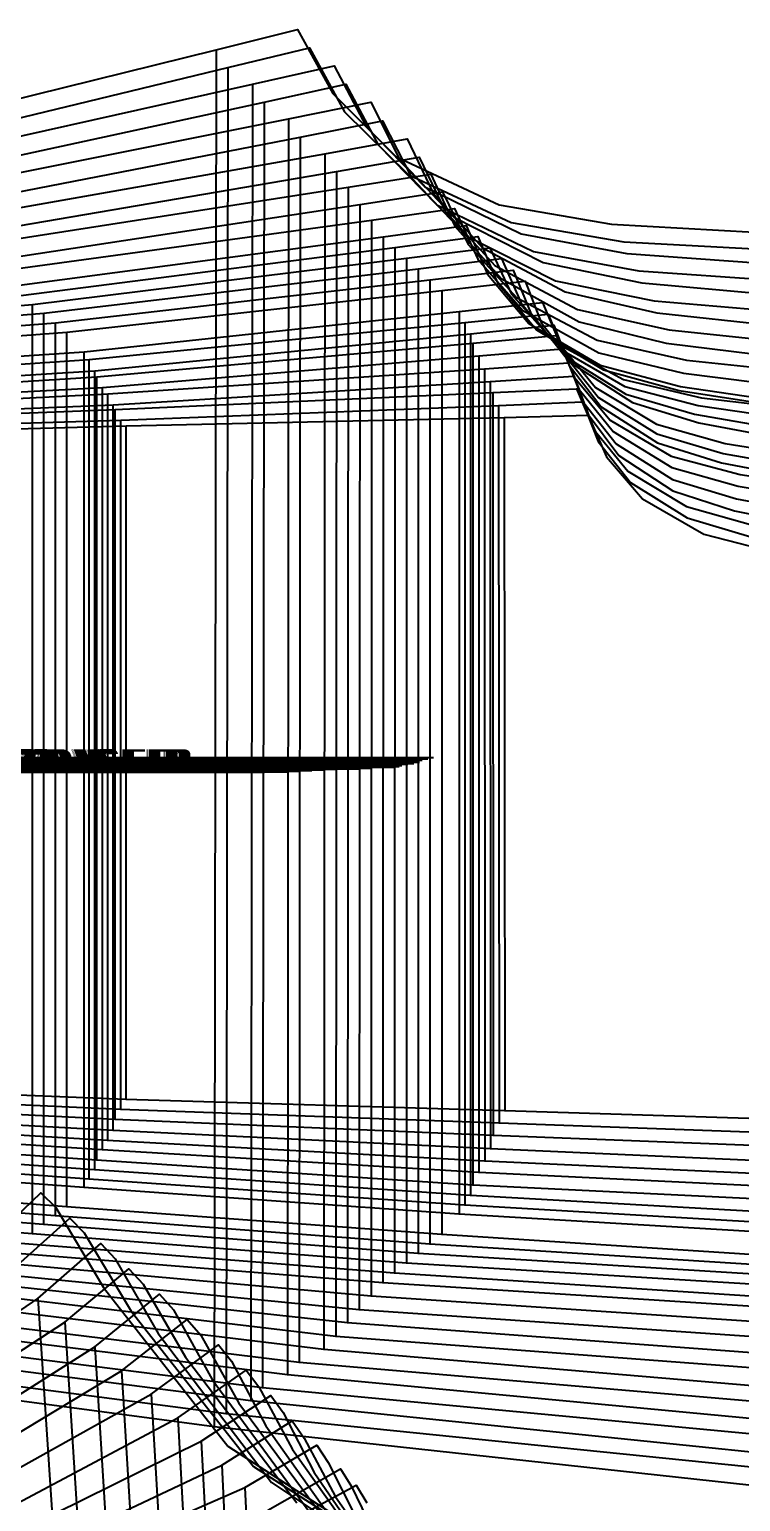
# Model space of a CAD drawing. Extents: x -103 to 6, y 0 to 147.
# Drawn here: x -75.07 to -66.55, y 129.46 to 147.09 of the extents above; entities that cross this region are included whole.
import ezdxf

# ---------------------------------------------------------------- set-up
doc = ezdxf.new("R2010")
doc.units = 0

# ---------------------------------------------------------------- blocks, each defined once
blk = doc.blocks.new('LDM000222D-VS-F-FR_22')
at = {"layer": '1'}
for points in [[(-82.4192, 142.1103), (-73.9113, 142.34), (-69.3831, 142.4428), (-68.38, 142.4675), (-68.38, 142.4675), (-68.1589, 141.9711), (-67.7292, 141.4656), (-66.9949, 141.0436), (-66.1728, 140.8312)], [(-64.8078, 133.9961), (-69.3777, 134.1404), (-69.3777, 134.1404), (-73.9156, 134.2783), (-82.4192, 134.622)]]:
    blk.add_lwpolyline(points, dxfattribs=at)
at = {"layer": '5'}
blk.add_line((-98.312, 138.3711), (-70.2292, 138.3711), dxfattribs=at)
at = {"layer": '7'}
blk.add_line((-98.312, 138.3711), (-70.2292, 138.3711), dxfattribs=at)
at = {"layer": '8'}
for p, q in [((-69.3831, 142.4428), (-69.3777, 134.1409)), ((-73.9113, 134.2781), (-73.9113, 142.34))]:
    blk.add_line(p, q, dxfattribs=at)
at = {"layer": '1'}
blk.add_text('Piece Name: LDM000222D-VS-F-FR', height=0.25, dxfattribs=at).set_placement((-78.7545, 138.2189))
blk = doc.blocks.new('LDM000222D-VS-F-FR_23')
at = {"layer": '1'}
for points in [[(-82.4812, 142.1586), (-73.9744, 142.4083), (-69.4512, 142.5864), (-68.4486, 142.6278), (-68.4486, 142.6278), (-68.2579, 142.1533), (-67.8711, 141.6629), (-67.1952, 141.2405), (-66.4293, 141.0123)], [(-65.1259, 133.8364), (-69.4463, 133.9937), (-69.4463, 133.9937), (-73.9786, 134.1586), (-82.4812, 134.5443)]]:
    blk.add_lwpolyline(points, dxfattribs=at)
at = {"layer": '5'}
blk.add_line((-98.3806, 138.3564), (-70.2978, 138.3564), dxfattribs=at)
at = {"layer": '7'}
blk.add_line((-98.3806, 138.3564), (-70.2978, 138.3564), dxfattribs=at)
at = {"layer": '8'}
for p, q in [((-69.4512, 142.5864), (-69.4463, 133.9942)), ((-73.9744, 134.1584), (-73.9744, 142.4083))]:
    blk.add_line(p, q, dxfattribs=at)
at = {"layer": '1'}
blk.add_text('Piece Name: LDM000222D-VS-F-FR', height=0.25, dxfattribs=at).set_placement((-78.7545, 138.2189))
blk = doc.blocks.new('LDM000222D-VS-F-FR_24')
at = {"layer": '1'}
for points in [[(-82.5432, 142.2043), (-74.0407, 142.536), (-69.5195, 142.7386), (-68.5171, 142.7855), (-68.5171, 142.7855), (-68.3121, 142.299), (-67.9049, 141.7994), (-67.2, 141.3748), (-66.4058, 141.1523)], [(-65.0686, 133.6741), (-69.5148, 133.8444), (-69.5148, 133.8444), (-74.045, 134.0363), (-82.5432, 134.464)]]:
    blk.add_lwpolyline(points, dxfattribs=at)
at = {"layer": '5'}
blk.add_line((-98.4491, 138.3391), (-70.3663, 138.3391), dxfattribs=at)
at = {"layer": '7'}
blk.add_line((-98.4491, 138.3391), (-70.3663, 138.3391), dxfattribs=at)
at = {"layer": '8'}
for p, q in [((-69.5195, 142.7386), (-69.5148, 133.8449)), ((-74.0407, 134.0361), (-74.0407, 142.536))]:
    blk.add_line(p, q, dxfattribs=at)
at = {"layer": '1'}
blk.add_text('Piece Name: LDM000222D-VS-F-FR', height=0.25, dxfattribs=at).set_placement((-78.7545, 138.2189))
blk = doc.blocks.new('LDM000222D-VS-F-FR_25')
at = {"layer": '1'}
for points in [[(-82.5664, 142.2424), (-74.0655, 142.5941), (-69.5508, 142.872), (-68.5493, 142.9356), (-68.5493, 142.9356), (-68.3749, 142.4714), (-68.0111, 141.9877), (-67.3651, 141.5633), (-66.6279, 141.3252), (-65.6771, 141.1333)], [(-65.4254, 133.5042), (-69.547, 133.6875), (-69.547, 133.6875), (-74.0698, 133.9064), (-82.5664, 134.3761)]]:
    blk.add_lwpolyline(points, dxfattribs=at)
at = {"layer": '5'}
blk.add_line((-98.4814, 138.3142), (-70.3985, 138.3142), dxfattribs=at)
at = {"layer": '7'}
blk.add_line((-98.4814, 138.3142), (-70.3985, 138.3142), dxfattribs=at)
at = {"layer": '8'}
for p, q in [((-69.5508, 142.872), (-69.547, 133.688)), ((-74.0655, 133.9062), (-74.0655, 142.5941))]:
    blk.add_line(p, q, dxfattribs=at)
at = {"layer": '1'}
blk.add_text('Piece Name: LDM000222D-VS-F-FR', height=0.25, dxfattribs=at).set_placement((-78.7544, 138.2189))
blk = doc.blocks.new('LDM000222D-VS-F-FR_26')
at = {"layer": '1'}
for points in [[(-82.6277, 142.2894), (-74.1322, 142.7231), (-69.6199, 143.0255), (-68.6188, 143.0946), (-68.6188, 143.0946), (-68.4301, 142.6183), (-68.0453, 142.1252), (-67.3703, 141.6987), (-66.6044, 141.4663), (-65.6186, 141.2855)], [(-65.3689, 133.3432), (-69.6165, 133.5395), (-69.6165, 133.5395), (-74.1365, 133.7854), (-82.6277, 134.2971)]]:
    blk.add_lwpolyline(points, dxfattribs=at)
at = {"layer": '5'}
blk.add_line((-98.5508, 138.2982), (-70.468, 138.2982), dxfattribs=at)
at = {"layer": '7'}
blk.add_line((-98.5508, 138.2982), (-70.468, 138.2982), dxfattribs=at)
at = {"layer": '8'}
for p, q in [((-69.6199, 143.0255), (-69.6165, 133.54)), ((-74.1322, 133.7852), (-74.1322, 142.7231))]:
    blk.add_line(p, q, dxfattribs=at)
at = {"layer": '1'}
blk.add_text('Piece Name: LDM000222D-VS-F-FR', height=0.25, dxfattribs=at).set_placement((-78.7545, 138.2189))
blk = doc.blocks.new('LDM000222D-VS-F-FR_27')
at = {"layer": '1'}
for points in [[(-82.6874, 142.3467), (-74.1936, 142.8004), (-69.6896, 143.1781), (-68.6899, 143.2639), (-68.6899, 143.2639), (-68.4867, 142.7754), (-68.0808, 142.273), (-67.3766, 141.8443), (-66.5816, 141.6176), (-65.5607, 141.448)], [(-65.3141, 133.1925), (-69.6875, 133.4019), (-69.6875, 133.4019), (-74.198, 133.6747), (-82.6874, 134.2284)]]:
    blk.add_lwpolyline(points, dxfattribs=at)
at = {"layer": '5'}
blk.add_line((-98.6219, 138.2925), (-70.539, 138.2925), dxfattribs=at)
at = {"layer": '7'}
blk.add_line((-98.6219, 138.2925), (-70.539, 138.2925), dxfattribs=at)
at = {"layer": '8'}
for p, q in [((-69.6896, 143.1781), (-69.6875, 133.4024)), ((-74.1936, 133.6745), (-74.1936, 142.8004))]:
    blk.add_line(p, q, dxfattribs=at)
at = {"layer": '1'}
blk.add_text('Piece Name: LDM000222D-VS-F-FR', height=0.25, dxfattribs=at).set_placement((-78.7544, 138.2189))
blk = doc.blocks.new('LDM000222D-VS-F-FR_28')
at = {"layer": '1'}
for points in [[(-82.7479, 142.3925), (-74.2606, 142.9282), (-69.7595, 143.3305), (-68.7603, 143.4217), (-68.7603, 143.4217), (-68.5432, 142.9212), (-68.1166, 142.4096), (-67.3836, 141.9787), (-66.5603, 141.7575), (-65.5047, 141.5989)], [(-65.2585, 133.0303), (-69.758, 133.2527), (-69.758, 133.2527), (-74.2649, 133.5525), (-82.7479, 134.1482)]]:
    blk.add_lwpolyline(points, dxfattribs=at)
at = {"layer": '5'}
blk.add_line((-98.6923, 138.2753), (-70.6095, 138.2753), dxfattribs=at)
at = {"layer": '7'}
blk.add_line((-98.6923, 138.2753), (-70.6095, 138.2753), dxfattribs=at)
at = {"layer": '8'}
for p, q in [((-69.7595, 143.3305), (-69.758, 133.2532)), ((-74.2606, 133.5523), (-74.2606, 142.9282))]:
    blk.add_line(p, q, dxfattribs=at)
at = {"layer": '1'}
blk.add_text('Piece Name: LDM000222D-VS-F-FR', height=0.25, dxfattribs=at).set_placement((-78.7545, 138.2189))
blk = doc.blocks.new('LDM000222D-VS-F-FR_29')
at = {"layer": '1'}
for points in [[(-82.7728, 142.4734), (-74.2848, 142.9981), (-69.7895, 143.4446), (-68.7912, 143.5456), (-68.7912, 143.5456), (-68.6054, 143.0671), (-68.2231, 142.5704), (-67.5499, 142.1384), (-66.7839, 141.9002), (-65.7975, 141.7123)], [(-65.6148, 132.8922), (-69.7889, 133.1282), (-69.7889, 133.1282), (-74.2892, 133.4344), (-82.7728, 134.0411)]]:
    blk.add_lwpolyline(points, dxfattribs=at)
at = {"layer": '5'}
blk.add_line((-98.7232, 138.2622), (-70.6404, 138.2622), dxfattribs=at)
at = {"layer": '7'}
blk.add_line((-98.7232, 138.2622), (-70.6404, 138.2622), dxfattribs=at)
at = {"layer": '8'}
for p, q in [((-69.7895, 143.4446), (-69.7889, 133.1287)), ((-74.2848, 133.4342), (-74.2848, 142.9981))]:
    blk.add_line(p, q, dxfattribs=at)
at = {"layer": '1'}
blk.add_text('Piece Name: LDM000222D-VS-F-FR', height=0.25, dxfattribs=at).set_placement((-78.7545, 138.2189))
blk = doc.blocks.new('LDM000222D-VS-F-FR_30')
at = {"layer": '1'}
for points in [[(-82.8367, 142.5614), (-74.353, 143.1371), (-69.8567, 143.577), (-68.8583, 143.6766), (-68.8583, 143.6766), (-68.6591, 143.1857), (-68.257, 142.679), (-67.5552, 142.2437), (-66.7612, 142.0099), (-65.7402, 141.8313)], [(-65.5569, 132.7612), (-69.856, 133.0106), (-69.856, 133.0106), (-74.3573, 133.3234), (-82.8367, 133.9411)]]:
    blk.add_lwpolyline(points, dxfattribs=at)
at = {"layer": '5'}
blk.add_line((-98.7903, 138.2562), (-70.7075, 138.2562), dxfattribs=at)
at = {"layer": '7'}
blk.add_line((-98.7903, 138.2562), (-70.7075, 138.2562), dxfattribs=at)
at = {"layer": '8'}
for p, q in [((-69.8567, 143.577), (-69.856, 133.0111)), ((-74.353, 133.3232), (-74.353, 143.1371))]:
    blk.add_line(p, q, dxfattribs=at)
at = {"layer": '1'}
blk.add_text('Piece Name: LDM000222D-VS-F-FR', height=0.25, dxfattribs=at).set_placement((-78.7545, 138.2189))
blk = doc.blocks.new('LDM000222D-VS-F-FR_31')
at = {"layer": '1'}
for points in [[(-82.8989, 142.6608), (-74.4145, 143.2255), (-69.9244, 143.7096), (-68.9269, 143.819), (-68.9269, 143.819), (-68.7142, 143.3156), (-68.2919, 142.7989), (-67.5617, 142.3602), (-66.7392, 142.1308), (-65.6834, 141.9617)], [(-65.5005, 132.6416), (-69.9246, 132.9046), (-69.9246, 132.9046), (-74.4188, 133.2238), (-82.8989, 133.8525)]]:
    blk.add_lwpolyline(points, dxfattribs=at)
at = {"layer": '5'}
blk.add_line((-98.8589, 138.2616), (-70.7761, 138.2616), dxfattribs=at)
at = {"layer": '7'}
blk.add_line((-98.8589, 138.2616), (-70.7761, 138.2616), dxfattribs=at)
at = {"layer": '8'}
for p, q in [((-69.9244, 143.7096), (-69.9246, 132.9051)), ((-74.4145, 133.2236), (-74.4145, 143.2255))]:
    blk.add_line(p, q, dxfattribs=at)
at = {"layer": '1'}
blk.add_text('Piece Name: LDM000222D-VS-F-FR', height=0.25, dxfattribs=at).set_placement((-78.7545, 138.2189))
blk = doc.blocks.new('LDM000222D-VS-F-FR_33')
at = {"layer": '1'}
for points in [[(-83.0985, 142.8286), (-74.6207, 143.4643), (-70.1323, 143.9607), (-69.1352, 144.0728), (-69.1352, 144.0728), (-68.9413, 143.5784), (-68.5444, 143.0658), (-67.8462, 142.6211), (-67.0532, 142.3772), (-66.032, 142.1861)], [(-65.6451, 132.3714), (-70.1328, 132.6613), (-70.1328, 132.6613), (-74.625, 132.9936), (-83.0985, 133.6443)]]:
    blk.add_lwpolyline(points, dxfattribs=at)
at = {"layer": '5'}
blk.add_line((-99.0672, 138.2414), (-70.9844, 138.2414), dxfattribs=at)
at = {"layer": '7'}
blk.add_line((-99.0672, 138.2414), (-70.9844, 138.2414), dxfattribs=at)
at = {"layer": '8'}
for p, q in [((-70.1323, 143.9607), (-70.1328, 132.6618)), ((-74.6207, 132.9934), (-74.6207, 143.4643))]:
    blk.add_line(p, q, dxfattribs=at)
at = {"layer": '1'}
blk.add_text('Piece Name: LDM000222D-VS-F-FR', height=0.25, dxfattribs=at).set_placement((-78.7508, 138.2189))
blk = doc.blocks.new('LDM000222D-VS-F-FR_34')
at = {"layer": '1'}
for points in [[(-83.2342, 142.9169), (-74.7584, 143.5726), (-70.2728, 144.0878), (-69.2762, 144.2041), (-69.2762, 144.2041), (-69.0698, 143.6963), (-68.6536, 143.1724), (-67.9275, 142.7224), (-67.1058, 142.4809), (-66.0496, 142.2967)], [(-65.4721, 132.2407), (-70.2739, 132.5442), (-70.2739, 132.5442), (-74.7627, 132.8829), (-83.2342, 133.5446)]]:
    blk.add_lwpolyline(points, dxfattribs=at)
at = {"layer": '5'}
blk.add_line((-99.2082, 138.2357), (-71.1254, 138.2357), dxfattribs=at)
at = {"layer": '7'}
blk.add_line((-99.2082, 138.2357), (-71.1254, 138.2357), dxfattribs=at)
at = {"layer": '8'}
for p, q in [((-70.2728, 144.0878), (-70.2739, 132.5447)), ((-74.7584, 132.8827), (-74.7584, 143.5726))]:
    blk.add_line(p, q, dxfattribs=at)
at = {"layer": '1'}
blk.add_text('Piece Name: LDM000222D-VS-F-FR', height=0.25, dxfattribs=at).set_placement((-78.7472, 138.2189))
blk = doc.blocks.new('LDM000222D-VS-F-FR_35')
at = {"layer": '1'}
for points in [[(-83.3697, 143.0124), (-74.8959, 143.6881), (-70.4134, 144.2221), (-69.4172, 144.3426), (-69.4172, 144.3426), (-69.1827, 143.8107), (-68.7252, 143.2681), (-67.9416, 142.8134), (-67.063, 142.5828), (-65.9375, 142.4201)], [(-65.2991, 132.1172), (-70.4148, 132.4342), (-70.4148, 132.4342), (-74.9002, 132.7794), (-83.3697, 133.4521)]]:
    blk.add_lwpolyline(points, dxfattribs=at)
at = {"layer": '5'}
blk.add_line((-99.3492, 138.2372), (-71.2663, 138.2372), dxfattribs=at)
at = {"layer": '7'}
blk.add_line((-99.3492, 138.2372), (-71.2663, 138.2372), dxfattribs=at)
at = {"layer": '8'}
for p, q in [((-70.4134, 144.2221), (-70.4148, 132.4347)), ((-74.8959, 132.7792), (-74.8959, 143.6881))]:
    blk.add_line(p, q, dxfattribs=at)
at = {"layer": '1'}
blk.add_text('Piece Name: LDM000222D-VS-F-FR', height=0.25, dxfattribs=at).set_placement((-78.7432, 138.2189))
blk = doc.blocks.new('LDM000222D-VS-F-FR_36')
at = {"layer": '1'}
for points in [[(-83.5051, 143.0999), (-75.0335, 143.7956), (-70.5539, 144.3484), (-69.5582, 144.4731), (-69.5582, 144.4731), (-69.2961, 143.9172), (-68.7979, 143.3561), (-67.9573, 142.8967), (-67.0225, 142.6766), (-65.8284, 142.5351)], [(-65.1261, 131.9857), (-70.5559, 132.3163), (-70.5559, 132.3163), (-75.0377, 132.6679), (-83.5051, 133.3516)]]:
    blk.add_lwpolyline(points, dxfattribs=at)
at = {"layer": '5'}
blk.add_line((-99.4902, 138.2307), (-71.4074, 138.2307), dxfattribs=at)
at = {"layer": '7'}
blk.add_line((-99.4902, 138.2307), (-71.4074, 138.2307), dxfattribs=at)
at = {"layer": '8'}
for p, q in [((-70.5539, 144.3484), (-70.5559, 132.3168)), ((-75.0335, 132.6677), (-75.0335, 143.7956))]:
    blk.add_line(p, q, dxfattribs=at)
at = {"layer": '1'}
blk.add_text('Piece Name: LDM000222D-VS-F-FR', height=0.25, dxfattribs=at).set_placement((-78.7393, 138.2189))
blk = doc.blocks.new('LDM000222D-VS-F-FR_37')
at = {"layer": '1'}
blk.add_lwpolyline([(-75.1703, 143.9015), (-70.6943, 144.4764), (-69.6992, 144.606), (-69.6992, 144.606), (-69.4632, 144.0545), (-68.9971, 143.4895), (-68.1934, 143.0117), (-67.2894, 142.7639), (-66.1297, 142.5836), (-66.1297, 142.5836), (-58.5392, 141.9523), (-58.5392, 141.9523), (-58.5765, 139.9105), (-58.4532, 136.7577), (-58.1427, 133.8428), (-58.1427, 133.8428), (-57.8779, 132.2396), (-57.8779, 132.2396), (-64.4884, 131.8319), (-64.4884, 131.8319), (-65.3284, 131.8526), (-70.6969, 132.2), (-70.6969, 132.2), (-75.1746, 132.5548)], dxfattribs=at)
at = {"layer": '5'}
blk.add_line((-99.6312, 138.2226), (-71.5484, 138.2226), dxfattribs=at)
at = {"layer": '7'}
blk.add_line((-99.6312, 138.2226), (-71.5484, 138.2226), dxfattribs=at)
at = {"layer": '8'}
blk.add_line((-70.6943, 144.4764), (-70.6969, 132.2005), dxfattribs=at)
at = {"layer": '1'}
blk.add_text('Piece Name: LDM000222D-VS-F-FR', height=0.25, dxfattribs=at).set_placement((-78.735, 138.2189))
blk = doc.blocks.new('LDM000222D-VS-F-FR_38')
at = {"layer": '1'}
blk.add_lwpolyline([(-75.3069, 144.008), (-70.8346, 144.605), (-69.8402, 144.7395), (-69.8402, 144.7395), (-69.5857, 144.1583), (-69.0876, 143.565), (-68.2333, 143.0669), (-67.2751, 142.813), (-66.0471, 142.6327), (-66.0471, 142.6327), (-58.4536, 142.0669), (-58.4536, 142.0669), (-58.4827, 139.9624), (-58.3413, 136.7137), (-58.008, 133.7109), (-58.008, 133.7109), (-57.7368, 132.1088), (-57.7368, 132.1088), (-64.3471, 131.6984), (-64.3471, 131.6984), (-65.1553, 131.7201), (-70.8378, 132.0844), (-70.8378, 132.0844), (-75.3112, 132.4423)], dxfattribs=at)
at = {"layer": '5'}
blk.add_line((-99.7722, 138.2151), (-71.6893, 138.2151), dxfattribs=at)
at = {"layer": '7'}
blk.add_line((-99.7722, 138.2151), (-71.6893, 138.2151), dxfattribs=at)
at = {"layer": '8'}
blk.add_line((-70.8346, 144.605), (-70.8378, 132.0849), dxfattribs=at)
at = {"layer": '1'}
blk.add_text('Piece Name: LDM000222D-VS-F-FR', height=0.25, dxfattribs=at).set_placement((-78.7304, 138.2189))
blk = doc.blocks.new('LDM000222D-VS-F-FR_40')
at = {"layer": '1'}
blk.add_lwpolyline([(-75.4449, 144.1916), (-70.9751, 144.8042), (-69.9812, 144.9421), (-69.9812, 144.9421), (-69.7004, 144.336), (-69.163, 143.7225), (-68.2528, 143.217), (-67.2385, 142.9709), (-65.9418, 142.8083), (-65.9418, 142.8083), (-58.3453, 142.3125), (-58.3453, 142.3125), (-58.3776, 140.1136), (-58.2326, 136.7191), (-57.8871, 133.5813), (-57.8871, 133.5813), (-57.5959, 131.8558), (-57.5959, 131.8558), (-64.5841, 131.4958), (-64.5841, 131.4958), (-64.9859, 131.5247), (-70.9789, 131.9213), (-70.9789, 131.9213), (-75.4491, 132.3209)], dxfattribs=at)
at = {"layer": '5'}
blk.add_line((-99.9132, 138.2077), (-71.8304, 138.2077), dxfattribs=at)
at = {"layer": '7'}
blk.add_line((-99.9132, 138.2077), (-71.8304, 138.2077), dxfattribs=at)
at = {"layer": '8'}
blk.add_line((-70.9751, 144.8042), (-70.9789, 131.9218), dxfattribs=at)
at = {"layer": '1'}
blk.add_text('Piece Name: LDM000222D-VS-F-FR', height=0.25, dxfattribs=at).set_placement((-78.7221, 138.2189))
blk = doc.blocks.new('LDM000222D-VS-F-FR_42')
at = {"layer": '1'}
blk.add_lwpolyline([(-75.5718, 144.3129), (-71.1139, 144.9917), (-70.1222, 145.1444), (-70.1222, 145.1444), (-69.8152, 144.5133), (-69.2384, 143.8795), (-68.2721, 143.3666), (-67.2016, 143.1284), (-65.8362, 142.9834), (-65.8362, 142.9834), (-58.2366, 142.5588), (-58.2366, 142.5588), (-58.269, 140.2343), (-58.1131, 136.6459), (-57.7454, 133.3291), (-57.7454, 133.3291), (-57.4548, 131.6035), (-57.4548, 131.6035), (-64.4458, 131.2934), (-64.4458, 131.2934), (-64.8156, 131.329), (-71.1199, 131.7582), (-71.1199, 131.7582), (-75.5761, 132.1992)], dxfattribs=at)
at = {"layer": '5'}
blk.add_line((-100.0542, 138.2), (-71.9714, 138.2), dxfattribs=at)
at = {"layer": '7'}
blk.add_line((-100.0542, 138.2), (-71.9714, 138.2), dxfattribs=at)
at = {"layer": '8'}
blk.add_line((-71.1139, 144.9917), (-71.1199, 131.7587), dxfattribs=at)
at = {"layer": '1'}
blk.add_text('Piece Name: LDM000222D-VS-F-FR', height=0.25, dxfattribs=at).set_placement((-78.7113, 138.2189))
blk = doc.blocks.new('LDM000222D-VS-F-FR_44')
at = {"layer": '1'}
blk.add_lwpolyline([(-75.7094, 144.5048), (-71.2544, 145.1991), (-70.2633, 145.3553), (-70.2633, 145.3553), (-69.9748, 144.7331), (-69.4226, 144.1034), (-68.4879, 143.5847), (-67.4464, 143.3325), (-66.1149, 143.1661), (-66.1149, 143.1661), (-58.1367, 142.8137), (-58.1367, 142.8137), (-58.1674, 140.3635), (-57.9977, 136.5816), (-57.6051, 133.0862), (-57.6051, 133.0862), (-57.3138, 131.3607), (-57.3138, 131.3607), (-64.3076, 131.0825), (-64.3076, 131.0825), (-65.0193, 131.1419), (-71.261, 131.6035), (-71.261, 131.6035), (-75.7136, 132.0861)], dxfattribs=at)
at = {"layer": '5'}
blk.add_line((-100.1953, 138.2009), (-72.1125, 138.2009), dxfattribs=at)
at = {"layer": '7'}
blk.add_line((-100.1953, 138.2009), (-72.1125, 138.2009), dxfattribs=at)
at = {"layer": '8'}
blk.add_line((-71.2544, 145.1991), (-71.261, 131.604), dxfattribs=at)
at = {"layer": '1'}
blk.add_text('Piece Name: LDM000222D-VS-F-FR', height=0.25, dxfattribs=at).set_placement((-78.7019, 138.2189))
blk = doc.blocks.new('LDM000222D-VS-F-FR_46')
at = {"layer": '1'}
blk.add_lwpolyline([(-75.8347, 144.6267), (-71.393, 145.3872), (-70.4043, 145.5582), (-70.4043, 145.5582), (-70.0895, 144.9109), (-69.4981, 144.2609), (-68.5072, 143.7348), (-67.4094, 143.4903), (-66.0091, 143.3415), (-66.0091, 143.3415), (-58.0287, 143.0616), (-58.0287, 143.0616), (-58.0594, 140.4858), (-57.8785, 136.51), (-57.4636, 132.8357), (-57.4636, 132.8357), (-57.1727, 131.1101), (-57.1727, 131.1101), (-64.1686, 130.8796), (-64.1686, 130.8796), (-64.8472, 130.9468), (-71.402, 131.441), (-71.402, 131.441), (-75.839, 131.965)], dxfattribs=at)
at = {"layer": '5'}
blk.add_line((-100.3363, 138.1938), (-72.2535, 138.1938), dxfattribs=at)
at = {"layer": '7'}
blk.add_line((-100.3363, 138.1938), (-72.2535, 138.1938), dxfattribs=at)
at = {"layer": '8'}
blk.add_line((-71.393, 145.3872), (-71.402, 131.4415), dxfattribs=at)
at = {"layer": '1'}
blk.add_text('Piece Name: LDM000222D-VS-F-FR', height=0.25, dxfattribs=at).set_placement((-78.6899, 138.2189))
blk = doc.blocks.new('LDM000222D-VS-F-FR_48')
at = {"layer": '1'}
blk.add_lwpolyline([(-75.9699, 144.8148), (-71.5332, 145.5991), (-70.5454, 145.7753), (-70.5454, 145.7753), (-70.2329, 145.1266), (-69.6438, 144.4741), (-68.6545, 143.9441), (-67.5573, 143.6953), (-66.1571, 143.5411), (-66.1571, 143.5411), (-57.798, 143.3317), (-57.798, 143.3317), (-57.8581, 140.6613), (-57.7142, 136.5371), (-57.3243, 132.7228), (-57.3243, 132.7228), (-57.0317, 130.8708), (-57.0317, 130.8708), (-64.4034, 130.6626), (-64.4034, 130.6626), (-65.0492, 130.7339), (-71.5431, 131.2852), (-71.5431, 131.2852), (-75.9742, 131.8171)], dxfattribs=at)
at = {"layer": '5'}
blk.add_line((-100.4774, 138.2009), (-72.3946, 138.2009), dxfattribs=at)
at = {"layer": '7'}
blk.add_line((-100.4774, 138.2009), (-72.3946, 138.2009), dxfattribs=at)
at = {"layer": '8'}
blk.add_line((-71.5332, 145.5991), (-71.5431, 131.2857), dxfattribs=at)
at = {"layer": '1'}
blk.add_text('Piece Name: LDM000222D-VS-F-FR', height=0.25, dxfattribs=at).set_placement((-78.6815, 138.2189))
blk = doc.blocks.new('LDM000222D-VS-F-FR_50')
at = {"layer": '1'}
blk.add_lwpolyline([(-76.2471, 144.9395), (-71.8266, 145.798), (-70.842, 145.991), (-70.842, 145.991), (-70.4909, 145.3043), (-69.8434, 144.6205), (-68.7706, 144.0782), (-67.5893, 143.8397), (-66.086, 143.7102), (-66.086, 143.7102), (-57.7274, 143.5774), (-57.7274, 143.5774), (-57.7461, 140.7819), (-57.5272, 136.4682), (-57.056, 132.483), (-57.056, 132.483), (-56.7351, 130.6357), (-56.7351, 130.6357), (-64.1074, 130.4469), (-64.1074, 130.4469), (-64.7204, 130.5196), (-71.8397, 131.1282), (-71.8397, 131.1282), (-76.2514, 131.6678)], dxfattribs=at)
at = {"layer": '5'}
blk.add_line((-100.774, 138.2066), (-72.6912, 138.2066), dxfattribs=at)
at = {"layer": '7'}
blk.add_line((-100.774, 138.2066), (-72.6912, 138.2066), dxfattribs=at)
at = {"layer": '8'}
blk.add_line((-71.8266, 145.798), (-71.8397, 131.1287), dxfattribs=at)
at = {"layer": '1'}
blk.add_text('Piece Name: LDM000222D-VS-F-FR', height=0.25, dxfattribs=at).set_placement((-78.6704, 138.2189))
blk = doc.blocks.new('LDM000222D-VS-F-FR_52')
at = {"layer": '1'}
blk.add_lwpolyline([(-76.3816, 145.1348), (-71.9668, 146.017), (-70.9831, 146.2153), (-70.9831, 146.2153), (-70.6342, 145.5272), (-69.9888, 144.8411), (-68.9175, 144.2949), (-67.7366, 144.0525), (-66.2333, 143.9179), (-66.2333, 143.9179), (-57.4973, 143.8557), (-57.4973, 143.8557), (-57.5424, 140.9342), (-57.3531, 136.4238), (-56.8971, 132.2544), (-56.8971, 132.2544), (-56.594, 130.4041), (-56.594, 130.4041), (-63.9674, 130.2226), (-63.9674, 130.2226), (-64.9217, 130.3139), (-71.9808, 130.9796), (-71.9808, 130.9796), (-76.3859, 131.5271)], dxfattribs=at)
at = {"layer": '5'}
blk.add_line((-100.9151, 138.2209), (-72.8323, 138.2209), dxfattribs=at)
at = {"layer": '7'}
blk.add_line((-100.9151, 138.2209), (-72.8323, 138.2209), dxfattribs=at)
at = {"layer": '8'}
blk.add_line((-71.9668, 146.017), (-71.9808, 130.9801), dxfattribs=at)
at = {"layer": '1'}
blk.add_text('Piece Name: LDM000222D-VS-F-FR', height=0.25, dxfattribs=at).set_placement((-78.6613, 138.2189))
blk = doc.blocks.new('LDM000222D-VS-F-FR_54')
at = {"layer": '1'}
blk.add_lwpolyline([(-76.6559, 145.2609), (-72.2598, 146.2174), (-71.2796, 146.4324), (-71.2796, 146.4324), (-70.8925, 145.7062), (-70.1893, 144.9886), (-69.035, 144.4296), (-67.7704, 144.1968), (-66.1643, 144.0861), (-66.1643, 144.0861), (-57.4292, 144.1018), (-57.4292, 144.1018), (-57.4316, 141.0553), (-57.1656, 136.3559), (-56.6266, 132.0161), (-56.6266, 132.0161), (-56.2973, 130.1703), (-56.2973, 130.1703), (-63.6712, 130.0054), (-63.6712, 130.0054), (-64.5921, 130.101), (-72.2773, 130.8241), (-72.2773, 130.8241), (-76.6602, 131.3792)], dxfattribs=at)
at = {"layer": '5'}
blk.add_line((-101.2117, 138.228), (-73.1288, 138.228), dxfattribs=at)
at = {"layer": '7'}
blk.add_line((-101.2117, 138.228), (-73.1288, 138.228), dxfattribs=at)
at = {"layer": '8'}
blk.add_line((-72.2598, 146.2174), (-72.2773, 130.8246), dxfattribs=at)
at = {"layer": '1'}
blk.add_text('Piece Name: LDM000222D-VS-F-FR', height=0.25, dxfattribs=at).set_placement((-78.6487, 138.2189))
blk = doc.blocks.new('LDM000222D-VS-F-FR_56')
at = {"layer": '1'}
blk.add_lwpolyline([(-76.7897, 145.4505), (-72.3998, 146.4306), (-71.4208, 146.651), (-71.4208, 146.651), (-71.0358, 145.9235), (-70.3344, 145.2037), (-69.1815, 144.6411), (-67.9174, 144.4045), (-66.3112, 144.289), (-66.3112, 144.289), (-57.1995, 144.3754), (-57.1995, 144.3754), (-57.2317, 141.2341), (-57.0031, 136.3858), (-56.4896, 131.9056), (-56.4896, 131.9056), (-56.1563, 129.9336), (-56.1563, 129.9336), (-63.9057, 129.7868), (-63.9057, 129.7868), (-64.7929, 129.8896), (-72.4185, 130.6698), (-72.4185, 130.6698), (-76.794, 131.2328)], dxfattribs=at)
at = {"layer": '5'}
blk.add_line((-101.3528, 138.2366), (-73.27, 138.2366), dxfattribs=at)
at = {"layer": '7'}
blk.add_line((-101.3528, 138.2366), (-73.27, 138.2366), dxfattribs=at)
at = {"layer": '8'}
blk.add_line((-72.3998, 146.4306), (-72.4185, 130.6703), dxfattribs=at)
at = {"layer": '1'}
blk.add_text('Piece Name: LDM000222D-VS-F-FR', height=0.25, dxfattribs=at).set_placement((-78.6391, 138.2189))
blk = doc.blocks.new('LDM000222D-VS-F-FR_58')
at = {"layer": '1'}
blk.add_lwpolyline([(-77.0622, 145.5752), (-72.6925, 146.6295), (-71.7174, 146.8667), (-71.7174, 146.8667), (-71.2946, 146.1011), (-70.536, 145.3495), (-69.3004, 144.7735), (-67.9528, 144.546), (-66.2442, 144.4536), (-66.2442, 144.4536), (-57.134, 144.6201), (-57.134, 144.6201), (-57.1229, 141.3539), (-56.8164, 136.3169), (-56.219, 131.6666), (-56.219, 131.6666), (-55.8596, 129.6992), (-55.8596, 129.6992), (-63.6094, 129.5712), (-63.6094, 129.5712), (-64.4628, 129.6753), (-72.7151, 130.513), (-72.7151, 130.513), (-77.0665, 131.0835)], dxfattribs=at)
at = {"layer": '5'}
blk.add_line((-101.6494, 138.2423), (-73.5666, 138.2423), dxfattribs=at)
at = {"layer": '7'}
blk.add_line((-101.6494, 138.2423), (-73.5666, 138.2423), dxfattribs=at)
at = {"layer": '8'}
blk.add_line((-72.6925, 146.6295), (-72.7151, 130.5135), dxfattribs=at)
at = {"layer": '1'}
blk.add_text('Piece Name: LDM000222D-VS-F-FR', height=0.25, dxfattribs=at).set_placement((-78.6254, 138.2189))
blk = doc.blocks.new('LDM000222D-VS-F-FR_60')
at = {"layer": '1'}
blk.add_lwpolyline([(-77.1952, 145.766), (-72.8323, 146.8439), (-71.8586, 147.0865), (-71.8586, 147.0865), (-71.4376, 146.3196), (-70.6809, 145.5659), (-69.4465, 144.9866), (-68.0994, 144.7555), (-66.3907, 144.6585), (-66.3907, 144.6585), (-56.9045, 144.8959), (-56.9045, 144.8959), (-56.9198, 141.5035), (-56.643, 136.2696), (-56.0609, 131.4348), (-56.0609, 131.4348), (-55.7184, 129.4644), (-55.7184, 129.4644), (-63.469, 129.3513), (-63.469, 129.3513), (-64.663, 129.4651), (-72.8562, 130.36), (-72.8562, 130.36), (-77.1995, 130.9383)], dxfattribs=at)
at = {"layer": '5'}
blk.add_line((-101.7906, 138.2521), (-73.7077, 138.2521), dxfattribs=at)
at = {"layer": '7'}
blk.add_line((-101.7906, 138.2521), (-73.7077, 138.2521), dxfattribs=at)
at = {"layer": '8'}
blk.add_line((-72.8323, 146.8439), (-72.8562, 130.3605), dxfattribs=at)
at = {"layer": '1'}
blk.add_text('Piece Name: LDM000222D-VS-F-FR', height=0.25, dxfattribs=at).set_placement((-78.6151, 138.2189))
blk = doc.blocks.new('LDM000222D-VS-F-BK_37')
at = {"layer": '1'}
blk.add_lwpolyline([(-72.0343, 129.1841), (-71.1567, 129.6614), (-71.1567, 129.6614), (-71.0282, 129.4471)], dxfattribs=at)
blk = doc.blocks.new('LDM000222D-VS-F-BK_38')
at = {"layer": '1'}
blk.add_lwpolyline([(-72.2134, 129.3619), (-71.3452, 129.856), (-71.3452, 129.856), (-71.2126, 129.6442), (-70.9049, 129.009)], dxfattribs=at)
blk = doc.blocks.new('LDM000222D-VS-F-BK_40')
at = {"layer": '1'}
blk.add_lwpolyline([(-76.4926, 127.8824), (-72.4896, 129.6322), (-71.6293, 130.1399), (-71.6293, 130.1399), (-71.4934, 129.9302), (-71.1524, 129.2609)], dxfattribs=at)
at = {"layer": '8'}
blk.add_line((-72.4896, 129.6322), (-71.6343, 112.5864), dxfattribs=at)
blk = doc.blocks.new('LDM000222D-VS-F-BK_42')
at = {"layer": '1'}
blk.add_lwpolyline([(-76.6951, 128.043), (-72.7672, 129.8979), (-71.9219, 130.4302), (-71.9219, 130.4302), (-71.78, 130.2245), (-71.4061, 129.5211), (-70.4112, 128.1093)], dxfattribs=at)
at = {"layer": '8'}
blk.add_line((-72.7672, 129.8979), (-71.851, 112.3885), dxfattribs=at)
blk = doc.blocks.new('LDM000222D-VS-F-BK_44')
at = {"layer": '1'}
blk.add_lwpolyline([(-76.8768, 128.2803), (-73.0137, 130.1877), (-72.1775, 130.7342), (-72.1775, 130.7342), (-72.0321, 130.5309), (-71.6617, 129.8135), (-70.6706, 128.3709)], dxfattribs=at)
at = {"layer": '8'}
blk.add_line((-73.0137, 130.1877), (-72.0361, 112.2043), dxfattribs=at)
blk = doc.blocks.new('LDM000222D-VS-F-BK_46')
at = {"layer": '1'}
blk.add_lwpolyline([(-77.0755, 128.4533), (-73.2942, 130.4659), (-72.475, 131.0374), (-72.475, 131.0374), (-72.3235, 130.8386), (-71.9203, 130.087), (-70.8492, 128.5797)], dxfattribs=at)
at = {"layer": '8'}
blk.add_line((-73.2942, 130.4659), (-72.2505, 112.0196), dxfattribs=at)
blk = doc.blocks.new('LDM000222D-VS-F-BK_48')
at = {"layer": '1'}
blk.add_lwpolyline([(-77.3235, 128.6773), (-73.6115, 130.7507), (-72.8038, 131.3384), (-72.8038, 131.3384), (-72.6484, 131.1427), (-72.237, 130.3703), (-71.1426, 128.8204)], dxfattribs=at)
at = {"layer": '8'}
blk.add_line((-73.6115, 130.7507), (-72.5044, 111.8259), dxfattribs=at)
blk = doc.blocks.new('LDM000222D-VS-F-BK_50')
at = {"layer": '1'}
blk.add_lwpolyline([(-77.5925, 128.8427), (-73.9667, 131.0301), (-73.179, 131.6444), (-73.179, 131.6444), (-73.0172, 131.454), (-72.5605, 130.6408), (-71.3577, 129.0153)], dxfattribs=at)
at = {"layer": '8'}
blk.add_line((-73.9667, 131.0301), (-72.7927, 111.6376), dxfattribs=at)
blk = doc.blocks.new('LDM000222D-VS-F-BK_52')
at = {"layer": '1'}
blk.add_lwpolyline([(-77.8378, 129.0662), (-74.2862, 131.3145), (-73.5117, 131.9454), (-73.5117, 131.9454), (-73.3459, 131.7585), (-72.881, 130.9244), (-71.6548, 129.2561)], dxfattribs=at)
at = {"layer": '8'}
blk.add_line((-74.2862, 131.3145), (-73.0447, 111.4443), dxfattribs=at)
blk = doc.blocks.new('LDM000222D-VS-F-BK_54')
at = {"layer": '1'}
blk.add_lwpolyline([(-78.1036, 129.3556), (-74.6437, 131.6107), (-73.877, 132.251), (-73.877, 132.251), (-73.7089, 132.0661), (-73.1991, 131.1919), (-71.8659, 129.4496)], dxfattribs=at)
at = {"layer": '8'}
blk.add_line((-74.6437, 131.6107), (-73.3327, 111.2561), dxfattribs=at)
blk = doc.blocks.new('LDM000222D-VS-F-BK_56')
at = {"layer": '1'}
blk.add_lwpolyline([(-78.345, 129.5789), (-74.9679, 131.8942), (-74.2162, 132.552), (-74.2162, 132.552), (-74.0439, 132.371), (-73.5258, 131.4758), (-72.1688, 129.6905), (-69.9502, 128.2159)], dxfattribs=at)
at = {"layer": '8'}
blk.add_line((-74.9679, 131.8942), (-73.5815, 111.0632), dxfattribs=at)
blk = doc.blocks.new('LDM000222D-VS-F-BK_58')
at = {"layer": '1'}
blk.add_lwpolyline([(-75.3293, 132.1889), (-74.5874, 132.8576), (-74.5874, 132.8576), (-74.4125, 132.6791), (-73.8499, 131.7439), (-72.3861, 129.8848), (-70.019, 128.3689)], dxfattribs=at)
blk = doc.blocks.new('LDM000222D-VS-F-BK_60')
at = {"layer": '1'}
blk.add_lwpolyline([(-75.657, 132.4713), (-74.9322, 133.1585), (-74.9322, 133.1585), (-74.7529, 132.9845), (-74.1818, 132.0282), (-72.694, 130.126), (-70.2832, 128.5711)], dxfattribs=at)

msp = doc.modelspace()

# ---------------------------------------------------------------- block references
at = {"layer": '1'}
for name in ['LDM000222D-VS-F-FR_60', 'LDM000222D-VS-F-FR_58', 'LDM000222D-VS-F-FR_56', 'LDM000222D-VS-F-FR_54', 'LDM000222D-VS-F-FR_52', 'LDM000222D-VS-F-FR_50', 'LDM000222D-VS-F-FR_48', 'LDM000222D-VS-F-FR_46', 'LDM000222D-VS-F-FR_44', 'LDM000222D-VS-F-FR_42', 'LDM000222D-VS-F-FR_40', 'LDM000222D-VS-F-FR_38', 'LDM000222D-VS-F-FR_37', 'LDM000222D-VS-F-FR_36', 'LDM000222D-VS-F-FR_35', 'LDM000222D-VS-F-FR_34', 'LDM000222D-VS-F-FR_33', 'LDM000222D-VS-F-FR_31', 'LDM000222D-VS-F-FR_30', 'LDM000222D-VS-F-FR_29', 'LDM000222D-VS-F-FR_28', 'LDM000222D-VS-F-FR_27', 'LDM000222D-VS-F-FR_26', 'LDM000222D-VS-F-FR_25', 'LDM000222D-VS-F-FR_24', 'LDM000222D-VS-F-FR_23', 'LDM000222D-VS-F-FR_22', 'LDM000222D-VS-F-BK_60', 'LDM000222D-VS-F-BK_58', 'LDM000222D-VS-F-BK_56', 'LDM000222D-VS-F-BK_54', 'LDM000222D-VS-F-BK_52', 'LDM000222D-VS-F-BK_50', 'LDM000222D-VS-F-BK_48', 'LDM000222D-VS-F-BK_46', 'LDM000222D-VS-F-BK_44', 'LDM000222D-VS-F-BK_42', 'LDM000222D-VS-F-BK_40', 'LDM000222D-VS-F-BK_38', 'LDM000222D-VS-F-BK_37']:
    msp.add_blockref(name, (0, 0), dxfattribs=at)

doc.saveas('drawing.dxf')
